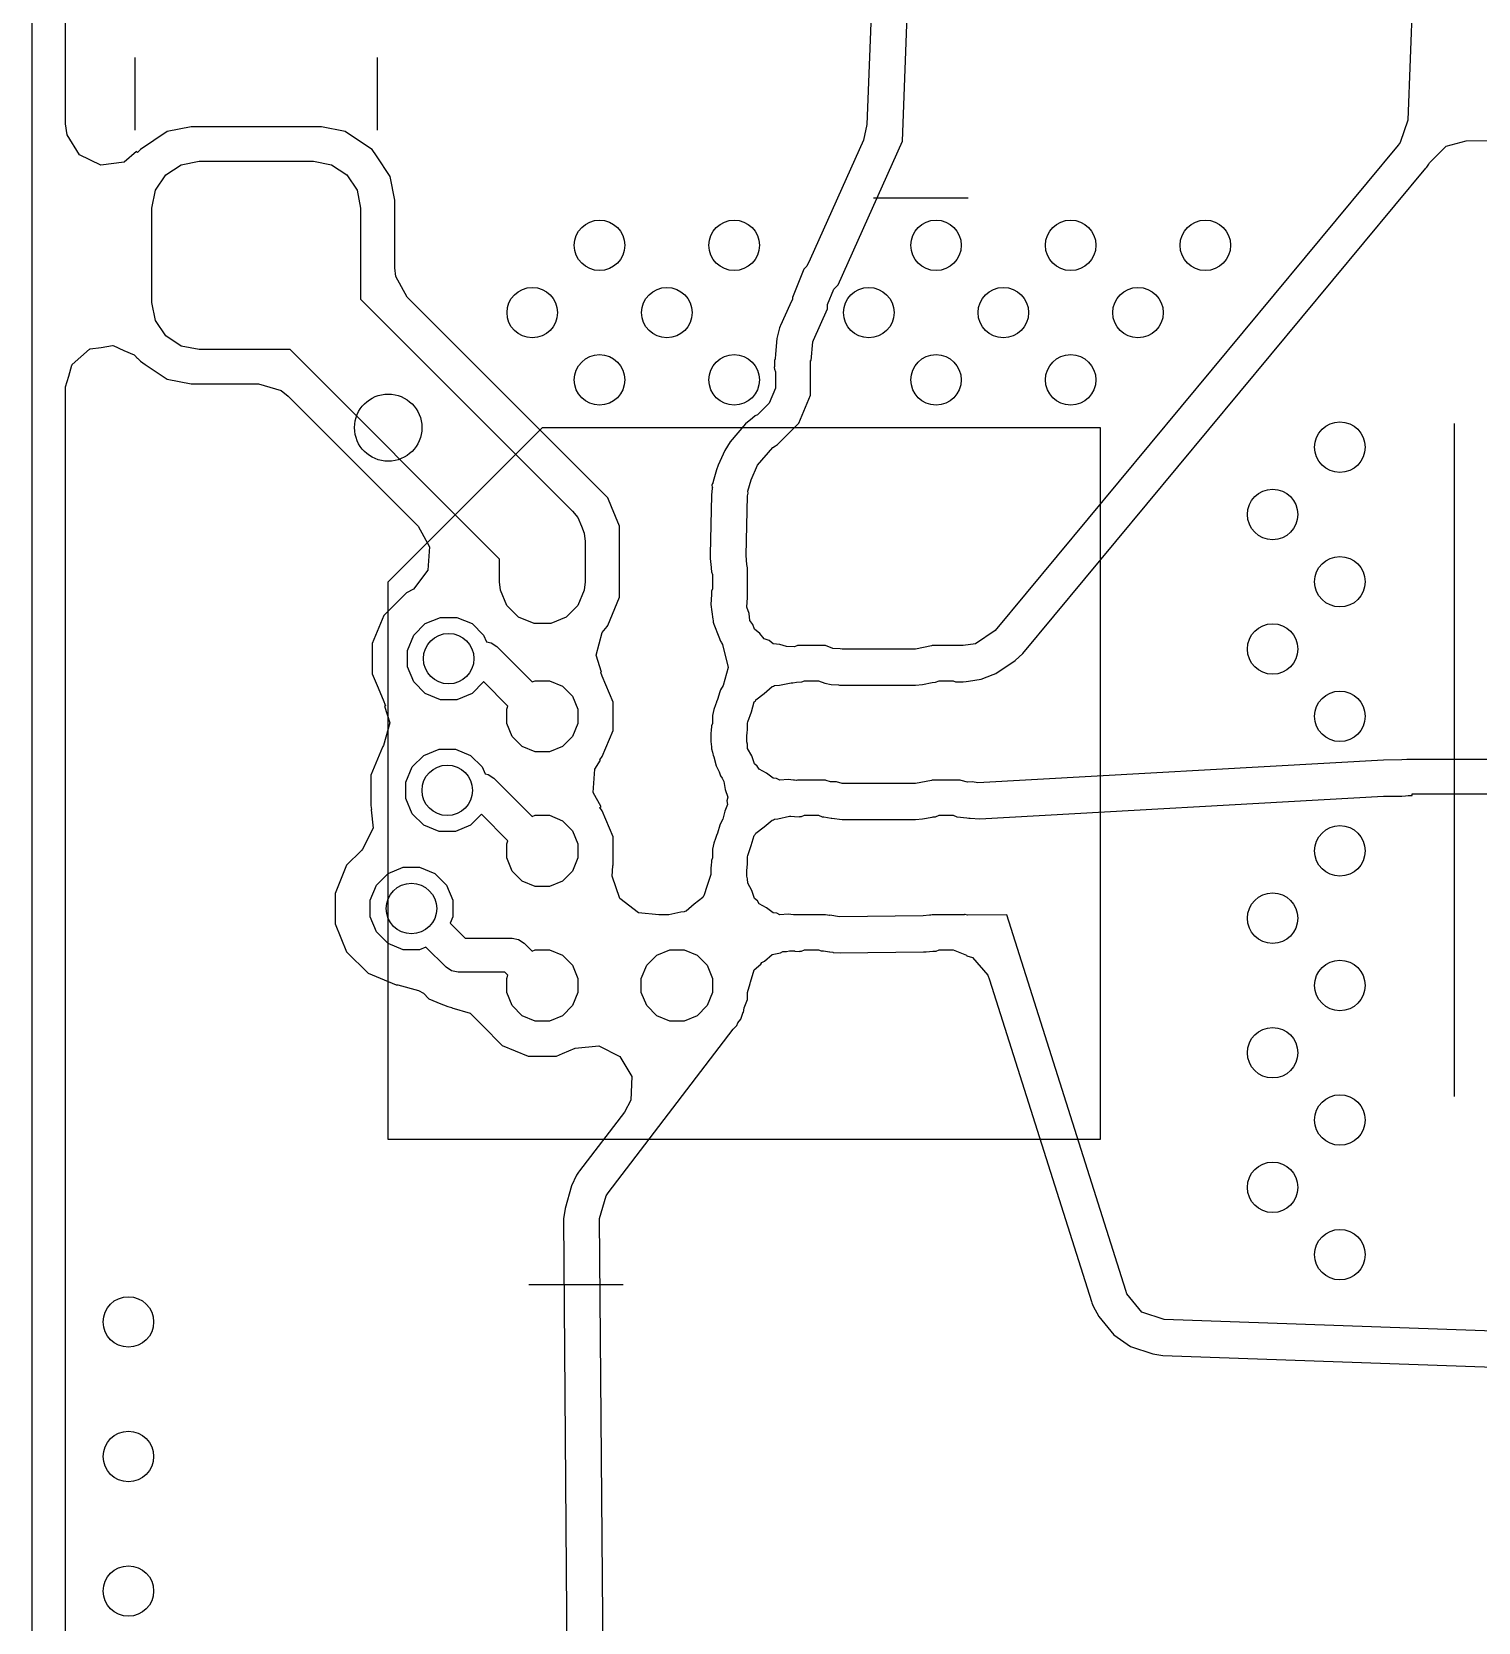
# Model space of a CAD drawing. Extents: x -28 to 25.3, y -6.8 to 48.4.
# Drawn here: x 15.497 to 19.795, y 2.949 to 7.676 of the extents above; entities that cross this region are included whole.
import ezdxf

# ---------------------------------------------------------------- set-up
doc = ezdxf.new("R2010")
doc.units = 0
doc.layers.add('BLACK', color=7, linetype='CONTINUOUS')

msp = doc.modelspace()

# ---------------------------------------------------------------- linework, layer by layer
at = {"layer": 'BLACK', "linetype": 'CONTINUOUS'}
for p, q in [((15.497245, 15.404511), (15.497245, 0)), ((18.012795, 8.287088), (17.97901, 7.400229)), ((18.084332, 7.351502), (18.119818, 8.283017)), ((15.597745, 7.402509), (15.597745, 8.238402)), ((19.616916, 8.218678), (19.585949, 7.413555)), ((15.804332, 7.383666), (15.804332, 7.599338)), ((16.524332, 7.383666), (16.524332, 7.599338)), ((15.602162, 7.369706), (15.597745, 7.402509)), ((15.899869, 7.379555), (15.819786, 7.326046)), ((15.899873, 7.379557), (15.899869, 7.379555)), ((15.970483, 7.393602), (15.899873, 7.379557)), ((15.970488, 7.393602), (15.970483, 7.393602)), ((16.358176, 7.393602), (15.970488, 7.393602)), ((16.35818, 7.393602), (16.358176, 7.393602)), ((16.42879, 7.379557), (16.35818, 7.393602)), ((16.428793, 7.379556), (16.42879, 7.379557)), ((16.428795, 7.379555), (16.428793, 7.379556)), ((16.458938, 7.359414), (16.428795, 7.379555)), ((17.97901, 7.400229), (17.968322, 7.354384)), ((19.585949, 7.413555), (19.563703, 7.347322)), ((15.63888, 7.310262), (15.602162, 7.369706)), ((16.508876, 7.326047), (16.458938, 7.359414)), ((17.968322, 7.354384), (17.810025, 6.999938)), ((17.893374, 6.923925), (18.084332, 7.351502)), ((19.557454, 7.339122), (18.359903, 5.896403)), ((19.563703, 7.347322), (19.557454, 7.339122)), ((19.650972, 7.286339), (19.699767, 7.336345)), ((19.699767, 7.336345), (19.759961, 7.352249)), ((19.759961, 7.352249), (21.678472, 7.360891)), ((15.701907, 7.280106), (15.63888, 7.310262)), ((15.771232, 7.288812), (15.701907, 7.280106)), ((15.808557, 7.320006), (15.771232, 7.288812)), ((15.811152, 7.317411), (15.808557, 7.320006)), ((15.819786, 7.326046), (15.811152, 7.317411)), ((15.895337, 7.250497), (15.940756, 7.280845)), ((15.940756, 7.280845), (15.994332, 7.291502)), ((15.994332, 7.291502), (16.334332, 7.291502)), ((16.334332, 7.291502), (16.387908, 7.280845)), ((16.387908, 7.280845), (16.433327, 7.250497)), ((16.521365, 7.307355), (16.508876, 7.326047)), ((16.562385, 7.245965), (16.521365, 7.307355)), ((19.642638, 7.274206), (19.648887, 7.282406)), ((19.648887, 7.282406), (19.650972, 7.286339)), ((15.864989, 7.205078), (15.895337, 7.250497)), ((16.433327, 7.250497), (16.463675, 7.205078)), ((16.562385, 7.245962), (16.562385, 7.245965)), ((16.562386, 7.245961), (16.562385, 7.245962)), ((16.576431, 7.175351), (16.562386, 7.245961)), ((18.442312, 5.827998), (19.639863, 7.270717)), ((19.639863, 7.270717), (19.642638, 7.274206)), ((15.854332, 7.151502), (15.864989, 7.205078)), ((16.463675, 7.205078), (16.474332, 7.151502)), ((15.854332, 6.871502), (15.854332, 7.151502)), ((16.474332, 7.151502), (16.474332, 6.881108)), ((16.576432, 7.175349), (16.576431, 7.175351)), ((16.576432, 6.974761), (16.576432, 7.175349)), ((18.279912, 7.181502), (17.998752, 7.181502)), ((17.810025, 6.999938), (17.800684, 6.979024)), ((16.579266, 6.948403), (16.576432, 6.974761)), ((17.791806, 6.970144), (17.757232, 6.886675)), ((17.800684, 6.979024), (17.791806, 6.970144)), ((16.612751, 6.88708), (16.579266, 6.948403)), ((17.861734, 6.865888), (17.880398, 6.910948)), ((17.880398, 6.910948), (17.893374, 6.923925)), ((15.864989, 6.817926), (15.854332, 6.871502)), ((16.474332, 6.881108), (17.104135, 6.251304)), ((17.208553, 6.291278), (16.612751, 6.88708)), ((17.749778, 6.865035), (17.722316, 6.803546)), ((17.749779, 6.865039), (17.749778, 6.865035)), ((17.757232, 6.881728), (17.749779, 6.865039)), ((17.757232, 6.886675), (17.757232, 6.881728)), ((17.861734, 6.853078), (17.861734, 6.865888)), ((15.895337, 6.772507), (15.864989, 6.817926)), ((17.820105, 6.759865), (17.861734, 6.853078)), ((15.940756, 6.742159), (15.895337, 6.772507)), ((17.711285, 6.764297), (17.707099, 6.717507)), ((17.719195, 6.796175), (17.711285, 6.764297)), ((17.719198, 6.796186), (17.719195, 6.796175)), ((17.721322, 6.80125), (17.719198, 6.796186)), ((17.722316, 6.803546), (17.721322, 6.80125)), ((17.817959, 6.754749), (17.820105, 6.759865)), ((15.643024, 6.709714), (15.668246, 6.732361)), ((15.668246, 6.732361), (15.669372, 6.732544)), ((15.669372, 6.732544), (15.670234, 6.73329)), ((15.670234, 6.73329), (15.703764, 6.738112)), ((15.703764, 6.738112), (15.737217, 6.743527)), ((15.737217, 6.743527), (15.738262, 6.743072)), ((15.738262, 6.743072), (15.739392, 6.743234)), ((15.739392, 6.743234), (15.770222, 6.729155)), ((15.770222, 6.729155), (15.801277, 6.715631)), ((15.801277, 6.715631), (15.802279, 6.714515)), ((15.802279, 6.714515), (15.802948, 6.714209)), ((15.802948, 6.714209), (15.810831, 6.705273)), ((15.994332, 6.731502), (15.940756, 6.742159)), ((16.264726, 6.731502), (15.994332, 6.731502)), ((16.887332, 6.108897), (16.264726, 6.731502)), ((17.707099, 6.717507), (17.705851, 6.703567)), ((17.812961, 6.698888), (17.817959, 6.754749)), ((15.607286, 6.652991), (15.61626, 6.685679)), ((15.61626, 6.685679), (15.617108, 6.686442)), ((15.617108, 6.686442), (15.61743, 6.687535)), ((15.61743, 6.687535), (15.643024, 6.709714)), ((15.810831, 6.705273), (15.811152, 6.705593)), ((15.811152, 6.705593), (15.819786, 6.696959)), ((15.819786, 6.696959), (15.83389, 6.687535)), ((15.83389, 6.687535), (15.899869, 6.643449)), ((17.703839, 6.681071), (17.703564, 6.678)), ((17.703564, 6.678), (17.703858, 6.673304)), ((17.704332, 6.686583), (17.703839, 6.681073)), ((17.703839, 6.681073), (17.703839, 6.681071)), ((17.703858, 6.673304), (17.70693, 6.665888)), ((17.705851, 6.703567), (17.704332, 6.698888)), ((17.704332, 6.698888), (17.704332, 6.686583)), ((17.70693, 6.665888), (17.70693, 6.617116)), ((17.811432, 6.686675), (17.811432, 6.698888)), ((17.811432, 6.698888), (17.812961, 6.698888)), ((17.811432, 6.596329), (17.811432, 6.686675)), ((15.597745, 6.620496), (15.607286, 6.652991)), ((15.597745, 0.785626), (15.597745, 6.620496)), ((15.899869, 6.643449), (15.899872, 6.643449)), ((15.899872, 6.643449), (15.899873, 6.643448)), ((15.899873, 6.643448), (15.970483, 6.629403)), ((15.970483, 6.629403), (15.970486, 6.629402)), ((15.970486, 6.629402), (15.970488, 6.629402)), ((15.970488, 6.629402), (16.171073, 6.629402)), ((16.171073, 6.629402), (16.238112, 6.609717)), ((16.238112, 6.609717), (16.258754, 6.593083)), ((16.258754, 6.593083), (16.645067, 6.20677)), ((17.688266, 6.572056), (17.653778, 6.537568)), ((17.70693, 6.617116), (17.688266, 6.572056)), ((17.776858, 6.51286), (17.811432, 6.596329)), ((17.638749, 6.527269), (17.617711, 6.510408)), ((17.647207, 6.534847), (17.638749, 6.527269)), ((17.653778, 6.537568), (17.647207, 6.534847)), ((16.556332, 6.041502), (17.014332, 6.499502)), ((17.014332, 6.499502), (18.672332, 6.499502)), ((17.617711, 6.510408), (17.5724, 6.457224)), ((17.712974, 6.448976), (17.776858, 6.51286)), ((18.672332, 6.499502), (18.672332, 4.383502)), ((19.724332, 6.511502), (19.724332, 4.511502)), ((17.556135, 6.431443), (17.536768, 6.388078)), ((17.572397, 6.457219), (17.556135, 6.431443)), ((17.5724, 6.457224), (17.572397, 6.457219)), ((17.653925, 6.387767), (17.699234, 6.440949)), ((17.699234, 6.440949), (17.707481, 6.445307)), ((17.707481, 6.445307), (17.712972, 6.448975)), ((17.712972, 6.448975), (17.712972, 6.448976)), ((17.712972, 6.448976), (17.712974, 6.448976)), ((17.536768, 6.388078), (17.531547, 6.373713)), ((17.634558, 6.344401), (17.653925, 6.387767)), ((17.52137, 6.336756), (17.520763, 6.333219)), ((17.521766, 6.337842), (17.52137, 6.336756)), ((17.521887, 6.339763), (17.521766, 6.337842)), ((17.521888, 6.339768), (17.521887, 6.339763)), ((17.531543, 6.373703), (17.521888, 6.339768)), ((17.531547, 6.373713), (17.531543, 6.373703)), ((17.624901, 6.31046), (17.634558, 6.344401)), ((17.208554, 6.291276), (17.208553, 6.291278)), ((17.219685, 6.264404), (17.208554, 6.291276)), ((17.516731, 6.298652), (17.513053, 6.122089)), ((17.519299, 6.31984), (17.516731, 6.298652)), ((17.520124, 6.333329), (17.518408, 6.32861)), ((17.518408, 6.32861), (17.518755, 6.323062)), ((17.518755, 6.323062), (17.519534, 6.322928)), ((17.519823, 6.322878), (17.519299, 6.31984)), ((17.519534, 6.322928), (17.519672, 6.322911)), ((17.519672, 6.322911), (17.519671, 6.322905)), ((17.519671, 6.322905), (17.519823, 6.322878)), ((17.520763, 6.333219), (17.520124, 6.333329)), ((17.62013, 6.119843), (17.623809, 6.296428)), ((17.623809, 6.296428), (17.625731, 6.305007)), ((17.625731, 6.305007), (17.624901, 6.31046)), ((17.104135, 6.251304), (17.119929, 6.23206)), ((17.219685, 6.264402), (17.219685, 6.264404)), ((17.243432, 6.207073), (17.219685, 6.264402)), ((16.645067, 6.20677), (16.678552, 6.145447)), ((17.119929, 6.23206), (17.130279, 6.207073)), ((17.130279, 6.207073), (17.138892, 6.186278)), ((17.243432, 5.995931), (17.243432, 6.207073)), ((16.678552, 6.145447), (16.673568, 6.075755)), ((17.138892, 6.186278), (17.141332, 6.161502)), ((17.141332, 6.161502), (17.141332, 6.041502)), ((16.887332, 6.041502), (16.887332, 6.108897)), ((17.513053, 6.122089), (17.513053, 6.122038)), ((17.513053, 6.122038), (17.513441, 6.11047)), ((17.513441, 6.11047), (17.513442, 6.110453)), ((17.513442, 6.110453), (17.515798, 6.083684)), ((17.622486, 6.093074), (17.62013, 6.119843)), ((16.673568, 6.075755), (16.631696, 6.019822)), ((17.515798, 6.083684), (17.515799, 6.083674)), ((17.515799, 6.083674), (17.516083, 6.08169)), ((17.516083, 6.08169), (17.516859, 6.070775)), ((17.516859, 6.070775), (17.520257, 6.062572)), ((17.520257, 6.062572), (17.520257, 6.020432)), ((17.624431, 6.083294), (17.622486, 6.093074)), ((17.624432, 6.083293), (17.624431, 6.083294)), ((17.624432, 5.999711), (17.624432, 6.083293)), ((16.607288, 6.005542), (16.543406, 5.94166)), ((16.556332, 4.383502), (16.556332, 6.041502)), ((16.611142, 6.008117), (16.607288, 6.005542)), ((16.631696, 6.019822), (16.611142, 6.008117)), ((16.889772, 6.016726), (16.887332, 6.041502)), ((16.908735, 5.970945), (16.889772, 6.016726)), ((17.138892, 6.016726), (17.119929, 5.970945)), ((17.141332, 6.041502), (17.138892, 6.016726)), ((17.516986, 6.003817), (17.514821, 5.973706)), ((17.517012, 6.004178), (17.516986, 6.003817)), ((17.517332, 6.013086), (17.517012, 6.004178)), ((17.520257, 6.020432), (17.517332, 6.013371)), ((17.517332, 6.013371), (17.517332, 6.013086)), ((16.943775, 5.935905), (16.908735, 5.970945)), ((17.119929, 5.970945), (17.084889, 5.935905)), ((17.208553, 5.911727), (17.243432, 5.995931)), ((17.514821, 5.973706), (17.520653, 5.930394)), ((17.621655, 5.966019), (17.623728, 5.994991)), ((17.628483, 5.946661), (17.621655, 5.966019)), ((17.623652, 5.995766), (17.623805, 5.996066)), ((17.623728, 5.994991), (17.623652, 5.995766)), ((17.623805, 5.996066), (17.623861, 5.996845)), ((17.623861, 5.996845), (17.62443, 5.999707)), ((17.62443, 5.999707), (17.624432, 5.999711)), ((16.543406, 5.94166), (16.508832, 5.858192)), ((16.631998, 5.882463), (16.666486, 5.916951)), ((16.666486, 5.916951), (16.711546, 5.935615)), ((16.711546, 5.935615), (16.760318, 5.935615)), ((16.760318, 5.935615), (16.805378, 5.916951)), ((16.805378, 5.916951), (16.839866, 5.882463)), ((16.989556, 5.916942), (16.943775, 5.935905)), ((17.039108, 5.916942), (16.989556, 5.916942)), ((17.084889, 5.935905), (17.039108, 5.916942)), ((17.206584, 5.908781), (17.208551, 5.911725)), ((17.208551, 5.911725), (17.208553, 5.911727)), ((17.520653, 5.930394), (17.521707, 5.926021)), ((17.521707, 5.926021), (17.522421, 5.921793)), ((17.522421, 5.921793), (17.523906, 5.91575)), ((17.523906, 5.91575), (17.523907, 5.915746)), ((17.523907, 5.915746), (17.523908, 5.915745)), ((17.523908, 5.915745), (17.539062, 5.878204)), ((17.630493, 5.926232), (17.628483, 5.946661)), ((17.639869, 5.91438), (17.630493, 5.926232)), ((17.644896, 5.900128), (17.639869, 5.91438)), ((16.613334, 5.837403), (16.631998, 5.882463)), ((16.839866, 5.882463), (16.848017, 5.862783)), ((16.848017, 5.862783), (16.862257, 5.85995)), ((17.173989, 5.823566), (17.192473, 5.890946)), ((17.192473, 5.890946), (17.206584, 5.908781)), ((17.539062, 5.878204), (17.543895, 5.864503)), ((17.543895, 5.864503), (17.54548, 5.862304)), ((17.54548, 5.862304), (17.546498, 5.859784)), ((17.661106, 5.887535), (17.644896, 5.900128)), ((17.673842, 5.871435), (17.661106, 5.887535)), ((17.688137, 5.866534), (17.673842, 5.871435)), ((17.700071, 5.857262), (17.688137, 5.866534)), ((18.359903, 5.896403), (18.301938, 5.857392)), ((16.508832, 5.858192), (16.508832, 5.767843)), ((16.613334, 5.788631), (16.613334, 5.837403)), ((16.862257, 5.85995), (16.878738, 5.848938)), ((16.878738, 5.848938), (16.98406, 5.743616)), ((17.189921, 5.772688), (17.173989, 5.823566)), ((17.546498, 5.859784), (17.546501, 5.85978)), ((17.546501, 5.85978), (17.546504, 5.859773)), ((17.546504, 5.859773), (17.549427, 5.854746)), ((17.549427, 5.854746), (17.566105, 5.786896)), ((17.720516, 5.855432), (17.700071, 5.857262)), ((17.739934, 5.848773), (17.720516, 5.855432)), ((17.763197, 5.847732), (17.739934, 5.848773)), ((17.772541, 5.851602), (17.763197, 5.847732)), ((17.856123, 5.851602), (17.772541, 5.851602)), ((17.877854, 5.842601), (17.856123, 5.851602)), ((17.899628, 5.841626), (17.877854, 5.842601)), ((17.905172, 5.841502), (17.899628, 5.841626)), ((18.123492, 5.841502), (17.905172, 5.841502)), ((18.170944, 5.850941), (18.123492, 5.841502)), ((18.172537, 5.851601), (18.170944, 5.850941)), ((18.172539, 5.851602), (18.172537, 5.851601)), ((18.172541, 5.851602), (18.172539, 5.851602)), ((18.256123, 5.851602), (18.172541, 5.851602)), ((18.26449, 5.851602), (18.256123, 5.851602)), ((18.301938, 5.857392), (18.26449, 5.851602)), ((18.419701, 5.807551), (18.442312, 5.827998)), ((16.508832, 5.767843), (16.523045, 5.733531)), ((16.631998, 5.743571), (16.613334, 5.788631)), ((17.187772, 5.771797), (17.189921, 5.772688)), ((17.192445, 5.760515), (17.187772, 5.771797)), ((17.566105, 5.786896), (17.551351, 5.733531)), ((18.35374, 5.765412), (18.361729, 5.768537)), ((18.361729, 5.768537), (18.36173, 5.768538)), ((18.36173, 5.768538), (18.361736, 5.76854)), ((18.361736, 5.76854), (18.419701, 5.807551)), ((16.523045, 5.733531), (16.541042, 5.690081)), ((16.666486, 5.709083), (16.631998, 5.743571)), ((16.839866, 5.743571), (16.805378, 5.709083)), ((16.840028, 5.743964), (16.839866, 5.743571)), ((16.912218, 5.671774), (16.840028, 5.743964)), ((16.98406, 5.743616), (16.993262, 5.747427)), ((16.993262, 5.747427), (17.035402, 5.747427)), ((17.035402, 5.747427), (17.074334, 5.731301)), ((17.074334, 5.731301), (17.104131, 5.701504)), ((17.192446, 5.760514), (17.192445, 5.760515)), ((17.224432, 5.683293), (17.192446, 5.760514)), ((17.543994, 5.720057), (17.541355, 5.714278)), ((17.54406, 5.720021), (17.543994, 5.720057)), ((17.551351, 5.733531), (17.54406, 5.720021)), ((17.673511, 5.709572), (17.696921, 5.729856)), ((17.696921, 5.729856), (17.701506, 5.730747)), ((17.701506, 5.730747), (17.70452, 5.733026)), ((17.70452, 5.733026), (17.718914, 5.734128)), ((17.718914, 5.734128), (17.753975, 5.740938)), ((17.753975, 5.740938), (17.758409, 5.740739)), ((17.758409, 5.740739), (17.76917, 5.742631)), ((17.76917, 5.742631), (17.785018, 5.744013)), ((17.785018, 5.744013), (17.793262, 5.747427)), ((17.793262, 5.747427), (17.835402, 5.747427)), ((17.835402, 5.747427), (17.853363, 5.739988)), ((17.853363, 5.739988), (17.873063, 5.735608)), ((17.873063, 5.735608), (17.894837, 5.734633)), ((17.894837, 5.734633), (17.897233, 5.734553)), ((17.897233, 5.734553), (17.902777, 5.734429)), ((17.902777, 5.734429), (17.905172, 5.734402)), ((17.905172, 5.734402), (17.90518, 5.734402)), ((17.90518, 5.734402), (18.123492, 5.734402)), ((18.123492, 5.734402), (18.144372, 5.736458)), ((18.144372, 5.736458), (18.144378, 5.73646)), ((18.144378, 5.73646), (18.144387, 5.73646)), ((18.144387, 5.73646), (18.172836, 5.74212)), ((18.172836, 5.74212), (18.182823, 5.743104)), ((18.182823, 5.743104), (18.193262, 5.747427)), ((18.193262, 5.747427), (18.235402, 5.747427)), ((18.235402, 5.747427), (18.242464, 5.744502)), ((18.242464, 5.744502), (18.264495, 5.744502)), ((18.264495, 5.744502), (18.273581, 5.745201)), ((18.273581, 5.745201), (18.280855, 5.74576)), ((18.280855, 5.74576), (18.318303, 5.75155)), ((18.318303, 5.75155), (18.35374, 5.765412)), ((16.541042, 5.690081), (16.54808, 5.673092)), ((16.54808, 5.673092), (16.545525, 5.672034)), ((16.711546, 5.690419), (16.666486, 5.709083)), ((16.760318, 5.690419), (16.711546, 5.690419)), ((16.805378, 5.709083), (16.760318, 5.690419)), ((17.104131, 5.701504), (17.120257, 5.662572)), ((17.224432, 5.599711), (17.224432, 5.683293)), ((17.529098, 5.675632), (17.524172, 5.662219)), ((17.529114, 5.675691), (17.529098, 5.675632)), ((17.529125, 5.675705), (17.529114, 5.675691)), ((17.531936, 5.683378), (17.529125, 5.675705)), ((17.532231, 5.684178), (17.531936, 5.683378)), ((17.532264, 5.68427), (17.532231, 5.684183)), ((17.532231, 5.684183), (17.532231, 5.684178)), ((17.534812, 5.691997), (17.532264, 5.68427)), ((17.541355, 5.714278), (17.534812, 5.691997)), ((17.635389, 5.654379), (17.644117, 5.684101)), ((17.644117, 5.684101), (17.647329, 5.686885)), ((17.647329, 5.686885), (17.648796, 5.690877)), ((17.648796, 5.690877), (17.673511, 5.709572)), ((16.545525, 5.672034), (16.560997, 5.622607)), ((16.908407, 5.662572), (16.912218, 5.671774)), ((16.908407, 5.620432), (16.908407, 5.662572)), ((17.120257, 5.662572), (17.120257, 5.620432)), ((17.524171, 5.662217), (17.520257, 5.643783)), ((17.520257, 5.643783), (17.520257, 5.620432)), ((17.524172, 5.662219), (17.524171, 5.662217)), ((17.624432, 5.621187), (17.624705, 5.625291)), ((17.624705, 5.625291), (17.635389, 5.654379)), ((16.560997, 5.622607), (16.542507, 5.555228)), ((16.924533, 5.5815), (16.908407, 5.620432)), ((16.95433, 5.551703), (16.924533, 5.5815)), ((17.104131, 5.5815), (17.074334, 5.551703)), ((17.120257, 5.620432), (17.104131, 5.5815)), ((17.192446, 5.52249), (17.224432, 5.599711)), ((17.514653, 5.58157), (17.514557, 5.566711)), ((17.514887, 5.587983), (17.514653, 5.58157)), ((17.515866, 5.602708), (17.514887, 5.587983)), ((17.517332, 5.608981), (17.515866, 5.602708)), ((17.520257, 5.620432), (17.517332, 5.613371)), ((17.517332, 5.613371), (17.517332, 5.608981)), ((17.621655, 5.566019), (17.621751, 5.580878)), ((17.621751, 5.580878), (17.62273, 5.595603)), ((17.62273, 5.595603), (17.624432, 5.599711)), ((17.624432, 5.599711), (17.624432, 5.621187)), ((16.539208, 5.55015), (16.504632, 5.466677)), ((16.540125, 5.551521), (16.539208, 5.55015)), ((16.542507, 5.555228), (16.540125, 5.551521)), ((16.662286, 5.525436), (16.707346, 5.5441)), ((16.707346, 5.5441), (16.756118, 5.5441)), ((16.756118, 5.5441), (16.801178, 5.525436)), ((16.993262, 5.535577), (16.95433, 5.551703)), ((17.035402, 5.535577), (16.993262, 5.535577)), ((17.074334, 5.551703), (17.035402, 5.535577)), ((17.514557, 5.566711), (17.517283, 5.550472)), ((17.517283, 5.550472), (17.517352, 5.544461)), ((17.517352, 5.544461), (17.519933, 5.534681)), ((17.519933, 5.534681), (17.520653, 5.530397)), ((17.624298, 5.558525), (17.621655, 5.566019)), ((17.624445, 5.545687), (17.624298, 5.558525)), ((17.63656, 5.523759), (17.624445, 5.545687)), ((16.609134, 5.445888), (16.627798, 5.490948)), ((16.627798, 5.490948), (16.662286, 5.525436)), ((16.801178, 5.525436), (16.835666, 5.490948)), ((16.835666, 5.490948), (16.844202, 5.470339)), ((17.165654, 5.415144), (17.170638, 5.484836)), ((17.170638, 5.484836), (17.187515, 5.511097)), ((17.185661, 5.512336), (17.192442, 5.522487)), ((17.187515, 5.511097), (17.185661, 5.512336)), ((17.192442, 5.522487), (17.192446, 5.52249)), ((17.520653, 5.530397), (17.522288, 5.52576)), ((17.522288, 5.52576), (17.523572, 5.520899)), ((17.523572, 5.520899), (17.523573, 5.520895)), ((17.523573, 5.520895), (17.530701, 5.493893)), ((17.530701, 5.493893), (17.533543, 5.488748)), ((17.533543, 5.488748), (17.53676, 5.482515)), ((17.644896, 5.500128), (17.63656, 5.523759)), ((17.653169, 5.493701), (17.644896, 5.500128)), ((17.658235, 5.484532), (17.653169, 5.493701)), ((17.680284, 5.472635), (17.658235, 5.484532)), ((19.51433, 5.511502), (18.308042, 5.443406)), ((19.568364, 5.511756), (19.51433, 5.511502)), ((19.583191, 5.51325), (19.568364, 5.511756)), ((19.583216, 5.513005), (19.583191, 5.51325)), ((19.589274, 5.513602), (19.583216, 5.513005)), ((19.963194, 5.513602), (19.589274, 5.513602)), ((16.504632, 5.466677), (16.504632, 5.376331)), ((16.609134, 5.397116), (16.609134, 5.445888)), ((16.844202, 5.470339), (16.853772, 5.468435)), ((16.853772, 5.468435), (16.870253, 5.457423)), ((16.870253, 5.457423), (16.98406, 5.343616)), ((17.53676, 5.482515), (17.539693, 5.476413)), ((17.539693, 5.476413), (17.543896, 5.4645)), ((17.543896, 5.4645), (17.548469, 5.458158)), ((17.548469, 5.458158), (17.553226, 5.448263)), ((17.553226, 5.448263), (17.557174, 5.424183)), ((17.700071, 5.457262), (17.680284, 5.472635)), ((17.710504, 5.456328), (17.700071, 5.457262)), ((17.719724, 5.451353), (17.710504, 5.456328)), ((17.744705, 5.453265), (17.719724, 5.451353)), ((17.760328, 5.451866), (17.744705, 5.453265)), ((17.760328, 5.451602), (17.760328, 5.451866)), ((17.763276, 5.451602), (17.760328, 5.451602)), ((17.769663, 5.45103), (17.763276, 5.451602)), ((17.772539, 5.451602), (17.769663, 5.45103)), ((17.772541, 5.451602), (17.772539, 5.451602)), ((17.856123, 5.451602), (17.772541, 5.451602)), ((17.856124, 5.451602), (17.856123, 5.451602)), ((17.856126, 5.451601), (17.856124, 5.451602)), ((17.85772, 5.450941), (17.856126, 5.451601)), ((17.870335, 5.446496), (17.85772, 5.450941)), ((17.888087, 5.446511), (17.870335, 5.446496)), ((17.905172, 5.441502), (17.888087, 5.446511)), ((18.123492, 5.441502), (17.905172, 5.441502)), ((18.170944, 5.450941), (18.123492, 5.441502)), ((18.172537, 5.451601), (18.170944, 5.450941)), ((18.172539, 5.451602), (18.172537, 5.451601)), ((18.172541, 5.451602), (18.172539, 5.451602)), ((18.256123, 5.451602), (18.172541, 5.451602)), ((18.259051, 5.45102), (18.256123, 5.451602)), ((18.277897, 5.44539), (18.259051, 5.45102)), ((18.292089, 5.446782), (18.277897, 5.44539)), ((18.308042, 5.443406), (18.292089, 5.446782)), ((16.627798, 5.352056), (16.609134, 5.397116)), ((17.188795, 5.372763), (17.165654, 5.415144)), ((17.557174, 5.424183), (17.565292, 5.401168)), ((17.565292, 5.401168), (17.562793, 5.38991)), ((17.562793, 5.38991), (17.564531, 5.379314)), ((18.314078, 5.336476), (19.514397, 5.404237)), ((19.514397, 5.404237), (19.518491, 5.404399)), ((19.518491, 5.404399), (19.519679, 5.404427)), ((19.519679, 5.404427), (19.568867, 5.404657)), ((19.568867, 5.404657), (19.579101, 5.405196)), ((19.579101, 5.405196), (19.587075, 5.406)), ((19.587075, 5.406), (19.591853, 5.406111)), ((19.591853, 5.406111), (19.591981, 5.406077)), ((19.591981, 5.406077), (19.599332, 5.406438)), ((19.599332, 5.406438), (19.599332, 5.411502)), ((19.599332, 5.411502), (21.03364, 5.411502)), ((16.504632, 5.376331), (16.507015, 5.36435)), ((16.507015, 5.36435), (16.505393, 5.364028)), ((16.505393, 5.364028), (16.511341, 5.308684)), ((16.662286, 5.317568), (16.627798, 5.352056)), ((16.833801, 5.350191), (16.801178, 5.317568)), ((16.912218, 5.271774), (16.833801, 5.350191)), ((16.98406, 5.343616), (16.993262, 5.347427)), ((16.993262, 5.347427), (17.035402, 5.347427)), ((17.035402, 5.347427), (17.074334, 5.331301)), ((17.185661, 5.370668), (17.188795, 5.372763)), ((17.192445, 5.360515), (17.185661, 5.370668)), ((17.192446, 5.360514), (17.192445, 5.360515)), ((17.224432, 5.283293), (17.192446, 5.360514)), ((17.556147, 5.359955), (17.550868, 5.336162)), ((17.564531, 5.379314), (17.556147, 5.359955)), ((17.714442, 5.337108), (17.748432, 5.344502)), ((17.748432, 5.344502), (17.752945, 5.344502)), ((17.752945, 5.344502), (17.764012, 5.344007)), ((17.764012, 5.344007), (17.777746, 5.342777)), ((17.777746, 5.342777), (17.77949, 5.343535)), ((17.77949, 5.343535), (17.784644, 5.343858)), ((17.784644, 5.343858), (17.793262, 5.347427)), ((17.793262, 5.347427), (17.835402, 5.347427)), ((17.835402, 5.347427), (17.845668, 5.343175)), ((17.845668, 5.343175), (17.850845, 5.342736)), ((17.850845, 5.342736), (17.872353, 5.339067)), ((18.144387, 5.33646), (18.172836, 5.34212)), ((18.172836, 5.34212), (18.175616, 5.342393)), ((18.175616, 5.342393), (18.176402, 5.342775)), ((18.176402, 5.342775), (18.177802, 5.342609)), ((18.177802, 5.342609), (18.182823, 5.343104)), ((18.182823, 5.343104), (18.193262, 5.347427)), ((18.193262, 5.347427), (18.235402, 5.347427)), ((18.235402, 5.347427), (18.246458, 5.342848)), ((18.246458, 5.342848), (18.247239, 5.342772)), ((18.247239, 5.342772), (18.247241, 5.342771)), ((18.247241, 5.342771), (18.27533, 5.340059)), ((16.511341, 5.308684), (16.480063, 5.246207)), ((16.707346, 5.298904), (16.662286, 5.317568)), ((16.756118, 5.298904), (16.707346, 5.298904)), ((16.801178, 5.317568), (16.756118, 5.298904)), ((17.074334, 5.331301), (17.104131, 5.301504)), ((17.104131, 5.301504), (17.120257, 5.262572)), ((17.534588, 5.294678), (17.532255, 5.287539)), ((17.541353, 5.317712), (17.534588, 5.294678)), ((17.543542, 5.322505), (17.541353, 5.317712)), ((17.543572, 5.322489), (17.543542, 5.322505)), ((17.550868, 5.336162), (17.543572, 5.322489)), ((17.648445, 5.293841), (17.673299, 5.312828)), ((17.673299, 5.312828), (17.696921, 5.333296)), ((17.696921, 5.333296), (17.701356, 5.334261)), ((17.701356, 5.334261), (17.703968, 5.336256)), ((17.703968, 5.336256), (17.714442, 5.337108)), ((17.872353, 5.339067), (17.873935, 5.338887)), ((17.873935, 5.338887), (17.875039, 5.338729)), ((17.875039, 5.338729), (17.875041, 5.338728)), ((17.875041, 5.338728), (17.90517, 5.334403)), ((17.90517, 5.334403), (17.90517, 5.334402)), ((17.90517, 5.334402), (17.905172, 5.334402)), ((17.905172, 5.334402), (18.123492, 5.334402)), ((18.123492, 5.334402), (18.144372, 5.336458)), ((18.144372, 5.336458), (18.144378, 5.33646)), ((18.144378, 5.33646), (18.144387, 5.33646)), ((18.27533, 5.340059), (18.281773, 5.339068)), ((18.281773, 5.339068), (18.281794, 5.339211)), ((18.281794, 5.339211), (18.285862, 5.338628)), ((18.285862, 5.338628), (18.285863, 5.338628)), ((18.285863, 5.338628), (18.285868, 5.338627)), ((18.285868, 5.338627), (18.314078, 5.336476)), ((16.908407, 5.262572), (16.912218, 5.271774)), ((16.908407, 5.220432), (16.908407, 5.262572)), ((17.120257, 5.262572), (17.120257, 5.220432)), ((17.224432, 5.199711), (17.224432, 5.283293)), ((17.523957, 5.26458), (17.520257, 5.246736)), ((17.52396, 5.264593), (17.523957, 5.26458)), ((17.528913, 5.278279), (17.52396, 5.264593)), ((17.528933, 5.278359), (17.528913, 5.278279)), ((17.528951, 5.278382), (17.528933, 5.278359)), ((17.532255, 5.287539), (17.528951, 5.278382)), ((17.624668, 5.228142), (17.635308, 5.257545)), ((17.635308, 5.257545), (17.644117, 5.287541)), ((17.644117, 5.287541), (17.6471, 5.290127)), ((17.6471, 5.290127), (17.648445, 5.293841)), ((16.476994, 5.243027), (16.432806, 5.198839)), ((16.480063, 5.246207), (16.476994, 5.243027)), ((16.924533, 5.1815), (16.908407, 5.220432)), ((17.120257, 5.220432), (17.104131, 5.1815)), ((17.515749, 5.201994), (17.514817, 5.186881)), ((17.516587, 5.205623), (17.515749, 5.201994)), ((17.516999, 5.212567), (17.516587, 5.205623)), ((17.520257, 5.220432), (17.516999, 5.212567)), ((17.520257, 5.246736), (17.520257, 5.220432)), ((17.624432, 5.224319), (17.624668, 5.228142)), ((17.624432, 5.199711), (17.624432, 5.224319)), ((16.432806, 5.198839), (16.398232, 5.115371)), ((16.521398, 5.139642), (16.555886, 5.17413)), ((16.555886, 5.17413), (16.600946, 5.192794)), ((16.600946, 5.192794), (16.649718, 5.192794)), ((16.649718, 5.192794), (16.694778, 5.17413)), ((16.694778, 5.17413), (16.729266, 5.139642)), ((16.95433, 5.151703), (16.924533, 5.1815)), ((17.104131, 5.1815), (17.074334, 5.151703)), ((17.221655, 5.166019), (17.223861, 5.196843)), ((17.244896, 5.100128), (17.221655, 5.166019)), ((17.223861, 5.196843), (17.22443, 5.199709)), ((17.22443, 5.199709), (17.224432, 5.199711)), ((17.514375, 5.168269), (17.503676, 5.138479)), ((17.514577, 5.171689), (17.514375, 5.168269)), ((17.514615, 5.180732), (17.514577, 5.171689)), ((17.514817, 5.186881), (17.514615, 5.180732)), ((17.621655, 5.16602), (17.621714, 5.180289)), ((17.624392, 5.158258), (17.621655, 5.16602)), ((17.621714, 5.180289), (17.622646, 5.195402)), ((17.622646, 5.195402), (17.624432, 5.199711)), ((17.624574, 5.145111), (17.624392, 5.158258)), ((16.398232, 5.115371), (16.398232, 5.025022)), ((16.502734, 5.094582), (16.521398, 5.139642)), ((16.729266, 5.139642), (16.74793, 5.094582)), ((16.993262, 5.135577), (16.95433, 5.151703)), ((17.035402, 5.135577), (16.993262, 5.135577)), ((17.074334, 5.151703), (17.035402, 5.135577)), ((17.491951, 5.105828), (17.49076, 5.102511)), ((17.494627, 5.108127), (17.491951, 5.105828)), ((17.503676, 5.138479), (17.494627, 5.108127)), ((17.636655, 5.12349), (17.624574, 5.145111)), ((17.644895, 5.100129), (17.636655, 5.12349)), ((16.502734, 5.04581), (16.502734, 5.094582)), ((16.74793, 5.094582), (16.74793, 5.04581)), ((17.300071, 5.057262), (17.244896, 5.100128)), ((17.425612, 5.059144), (17.390592, 5.051602)), ((17.435343, 5.059959), (17.425612, 5.059144)), ((17.437659, 5.061738), (17.435343, 5.059959)), ((17.441632, 5.062593), (17.437659, 5.061738)), ((17.465657, 5.083236), (17.441632, 5.062593)), ((17.49076, 5.102511), (17.465657, 5.083236)), ((17.653402, 5.09352), (17.644895, 5.100129)), ((17.658656, 5.084117), (17.653402, 5.09352)), ((17.680508, 5.07246), (17.658656, 5.084117)), ((17.70007, 5.057262), (17.680508, 5.07246)), ((16.398232, 5.025022), (16.432806, 4.941554)), ((16.521398, 5.00075), (16.502734, 5.04581)), ((16.74793, 5.04581), (16.740206, 5.027164)), ((16.740206, 5.027164), (16.785068, 4.982302)), ((17.360328, 5.051866), (17.300071, 5.057262)), ((17.360328, 5.051602), (17.360328, 5.051866)), ((17.363276, 5.051602), (17.360328, 5.051602)), ((17.369663, 5.05103), (17.363276, 5.051602)), ((17.372539, 5.051602), (17.369663, 5.05103)), ((17.390592, 5.051602), (17.372539, 5.051602)), ((17.710799, 5.056302), (17.70007, 5.057262)), ((17.720302, 5.051232), (17.710799, 5.056302)), ((17.744988, 5.05324), (17.720302, 5.051232)), ((17.760329, 5.051866), (17.744988, 5.05324)), ((17.760329, 5.051602), (17.760329, 5.051866)), ((17.763274, 5.051602), (17.760329, 5.051602)), ((17.769661, 5.05103), (17.763274, 5.051602)), ((17.772538, 5.051602), (17.769661, 5.05103)), ((17.772541, 5.051602), (17.772538, 5.051602)), ((17.856123, 5.051602), (17.772541, 5.051602)), ((17.856124, 5.051602), (17.856123, 5.051602)), ((17.868099, 5.04922), (17.856124, 5.051602)), ((17.868433, 5.050902), (17.868099, 5.04922)), ((17.897591, 5.045294), (17.868433, 5.050902)), ((18.145702, 5.048395), (17.897591, 5.045294)), ((18.164778, 5.050112), (18.145702, 5.048395)), ((18.166466, 5.050934), (18.164778, 5.050112)), ((18.168333, 5.050766), (18.166466, 5.050934)), ((18.172538, 5.051602), (18.168333, 5.050766)), ((18.268338, 5.051602), (18.172538, 5.051602)), ((18.270877, 5.051974), (18.268338, 5.052034)), ((18.268338, 5.052034), (18.268338, 5.051602)), ((18.277764, 5.050045), (18.270877, 5.051974)), ((18.394331, 5.051502), (18.277764, 5.050045)), ((18.394332, 5.051502), (18.394331, 5.051502)), ((18.394417, 5.051232), (18.394332, 5.051502)), ((18.747915, 3.934923), (18.394417, 5.051232)), ((16.555886, 4.966262), (16.521398, 5.00075)), ((16.600946, 4.947598), (16.555886, 4.966262)), ((16.785068, 4.982302), (16.924332, 4.982302)), ((16.924332, 4.982302), (16.943772, 4.978435)), ((16.943772, 4.978435), (16.960253, 4.967423)), ((16.960253, 4.967423), (16.98406, 4.943616)), ((16.432806, 4.941554), (16.49669, 4.87767)), ((16.649718, 4.947598), (16.600946, 4.947598)), ((16.668364, 4.955322), (16.649718, 4.947598)), ((16.728105, 4.895581), (16.668364, 4.955322)), ((16.98406, 4.943616), (16.993262, 4.947427)), ((16.993262, 4.947427), (17.035402, 4.947427)), ((17.035402, 4.947427), (17.074334, 4.931301)), ((17.074334, 4.931301), (17.104131, 4.901504)), ((17.324533, 4.901504), (17.35433, 4.931301)), ((17.35433, 4.931301), (17.393262, 4.947427)), ((17.393262, 4.947427), (17.435402, 4.947427)), ((17.435402, 4.947427), (17.474334, 4.931301)), ((17.474334, 4.931301), (17.504131, 4.901504)), ((17.674082, 4.913507), (17.696921, 4.933296)), ((17.696921, 4.933296), (17.722487, 4.938858)), ((17.722487, 4.938858), (17.728691, 4.942107)), ((17.728691, 4.942107), (17.740313, 4.942736)), ((17.740313, 4.942736), (17.748432, 4.944502)), ((17.748432, 4.944502), (17.752944, 4.944502)), ((17.752944, 4.944502), (17.763901, 4.944013)), ((17.763901, 4.944013), (17.763933, 4.944014)), ((17.763933, 4.944014), (17.76445, 4.943968)), ((17.76445, 4.943968), (17.764527, 4.943961)), ((17.764527, 4.943961), (17.777744, 4.942777)), ((17.777744, 4.942777), (17.779487, 4.943535)), ((17.779487, 4.943535), (17.784645, 4.943858)), ((17.784645, 4.943858), (17.793262, 4.947427)), ((17.793262, 4.947427), (17.835402, 4.947427)), ((17.835402, 4.947427), (17.842768, 4.944376)), ((17.842768, 4.944376), (17.847149, 4.94419)), ((17.847149, 4.94419), (17.847206, 4.944178)), ((17.847206, 4.944178), (17.849646, 4.944083)), ((17.849646, 4.944083), (17.849793, 4.944033)), ((17.849793, 4.944033), (17.867801, 4.941962)), ((17.867801, 4.941962), (17.869025, 4.941726)), ((17.869025, 4.941726), (17.877362, 4.940122)), ((17.877362, 4.940122), (17.87869, 4.940004)), ((17.87869, 4.940004), (17.898929, 4.938202)), ((17.898929, 4.938202), (18.14704, 4.941303)), ((18.14704, 4.941303), (18.155303, 4.941726)), ((18.155303, 4.941726), (18.174379, 4.943443)), ((18.174379, 4.943443), (18.174384, 4.943445)), ((18.174384, 4.943445), (18.179991, 4.943949)), ((18.179991, 4.943949), (18.180033, 4.943474)), ((18.180033, 4.943474), (18.184747, 4.943901)), ((18.184747, 4.943901), (18.193262, 4.947427)), ((18.193262, 4.947427), (18.235402, 4.947427)), ((18.235402, 4.947427), (18.274334, 4.931301)), ((18.274334, 4.931301), (18.276123, 4.929512)), ((18.276123, 4.929512), (18.292111, 4.924817)), ((18.292111, 4.924817), (18.337866, 4.872013)), ((16.49669, 4.87767), (16.580159, 4.843096)), ((16.744586, 4.884569), (16.728105, 4.895581)), ((16.764026, 4.880702), (16.744586, 4.884569)), ((16.90329, 4.880702), (16.764026, 4.880702)), ((16.912218, 4.871774), (16.90329, 4.880702)), ((16.908407, 4.862572), (16.912218, 4.871774)), ((17.104131, 4.901504), (17.120257, 4.862572)), ((17.308407, 4.862572), (17.324533, 4.901504)), ((17.504131, 4.901504), (17.520257, 4.862572)), ((17.633357, 4.8509), (17.644117, 4.887541)), ((17.644117, 4.887541), (17.663995, 4.904766)), ((17.663995, 4.904766), (17.666796, 4.90969)), ((17.666796, 4.90969), (17.674082, 4.913507)), ((18.337866, 4.872013), (18.343286, 4.857936)), ((16.580159, 4.843096), (16.584836, 4.843096)), ((16.584836, 4.843096), (16.646734, 4.826542)), ((16.646734, 4.826542), (16.66093, 4.818364)), ((16.908407, 4.820432), (16.908407, 4.862572)), ((17.120257, 4.862572), (17.120257, 4.820432)), ((17.308407, 4.820432), (17.308407, 4.862572)), ((17.520257, 4.862572), (17.520257, 4.820432)), ((17.624432, 4.820502), (17.632336, 4.847421)), ((17.632253, 4.848957), (17.633357, 4.8509)), ((17.632336, 4.847421), (17.632253, 4.848957)), ((18.343286, 4.857936), (18.645797, 3.902635)), ((16.66093, 4.818364), (16.677415, 4.801879)), ((16.677415, 4.801879), (16.713123, 4.787089)), ((16.713123, 4.787089), (16.72058, 4.784001)), ((16.72058, 4.784001), (16.720582, 4.783999)), ((16.720582, 4.783999), (16.733609, 4.778603)), ((16.733609, 4.778603), (16.73361, 4.778603)), ((16.73361, 4.778603), (16.733612, 4.778602)), ((16.733612, 4.778602), (16.733613, 4.778602)), ((16.733613, 4.778602), (16.733614, 4.778602)), ((16.733614, 4.778602), (16.745589, 4.77622)), ((16.745589, 4.77622), (16.745311, 4.774825)), ((16.745311, 4.774825), (16.799485, 4.758917)), ((16.924533, 4.7815), (16.908407, 4.820432)), ((16.95433, 4.751703), (16.924533, 4.7815)), ((17.104131, 4.7815), (17.074334, 4.751703)), ((17.120257, 4.820432), (17.104131, 4.7815)), ((17.324533, 4.7815), (17.308407, 4.820432)), ((17.35433, 4.751703), (17.324533, 4.7815)), ((17.504131, 4.7815), (17.474334, 4.751703)), ((17.520257, 4.820432), (17.504131, 4.7815)), ((17.611827, 4.761642), (17.614297, 4.775244)), ((17.614297, 4.775244), (17.624432, 4.799711)), ((17.624432, 4.799711), (17.624432, 4.820502)), ((16.799485, 4.758917), (16.835548, 4.723494)), ((16.993262, 4.735577), (16.95433, 4.751703)), ((17.035402, 4.735577), (16.993262, 4.735577)), ((17.074334, 4.751703), (17.035402, 4.735577)), ((17.393262, 4.735577), (17.35433, 4.751703)), ((17.435402, 4.735577), (17.393262, 4.735577)), ((17.474334, 4.751703), (17.435402, 4.735577)), ((17.592446, 4.72249), (17.595566, 4.730024)), ((17.595566, 4.730024), (17.604332, 4.741502)), ((17.604331, 4.741506), (17.610869, 4.761948)), ((17.604332, 4.741502), (17.604331, 4.741506)), ((17.610869, 4.761948), (17.611827, 4.761642)), ((16.835548, 4.723494), (16.836216, 4.722493)), ((16.836216, 4.722493), (16.836218, 4.72249)), ((16.836218, 4.72249), (16.89532, 4.663388)), ((17.210094, 4.225239), (17.581309, 4.711354)), ((17.581309, 4.711354), (17.592446, 4.72249)), ((16.89532, 4.663388), (16.972541, 4.631402)), ((17.056126, 4.631403), (17.07446, 4.638998)), ((17.07446, 4.638998), (17.112316, 4.654679)), ((17.112316, 4.654679), (17.181784, 4.662148)), ((17.181784, 4.662148), (17.244264, 4.630874)), ((16.972541, 4.631402), (16.972543, 4.631402)), ((16.972543, 4.631402), (17.056121, 4.631402)), ((17.056121, 4.631402), (17.056123, 4.631402)), ((17.056123, 4.631402), (17.056124, 4.631403)), ((17.056124, 4.631403), (17.056126, 4.631403)), ((17.244264, 4.630874), (17.279917, 4.570786)), ((17.279917, 4.570786), (17.277424, 4.500961)), ((17.277424, 4.500961), (17.258321, 4.464861)), ((17.258321, 4.464861), (17.124959, 4.290219)), ((18.672332, 4.383502), (16.556332, 4.383502)), ((17.11591, 4.277396), (17.100839, 4.245622)), ((17.122185, 4.286415), (17.11591, 4.277396)), ((17.124959, 4.290219), (17.122185, 4.286415)), ((17.100837, 4.245618), (17.081669, 4.178445)), ((17.100839, 4.245622), (17.100837, 4.245618)), ((17.184656, 4.149045), (17.203828, 4.216232)), ((17.203828, 4.216232), (17.210094, 4.225239)), ((17.081667, 4.178437), (17.077558, 4.148226)), ((17.081669, 4.178445), (17.081667, 4.178437)), ((17.077558, 4.148226), (17.096316, 1.690893)), ((17.202815, 1.770145), (17.184656, 4.149045)), ((17.254912, 3.951502), (16.973752, 3.951502)), ((18.751598, 3.924833), (18.747915, 3.934923)), ((18.795473, 3.870458), (18.751598, 3.924833)), ((18.645797, 3.902635), (18.647317, 3.898174)), ((18.647317, 3.898174), (18.650989, 3.888113)), ((18.650989, 3.888113), (18.650992, 3.888107)), ((18.650992, 3.888107), (18.668244, 3.857584)), ((18.668244, 3.857584), (18.668246, 3.85758)), ((18.668246, 3.85758), (18.712123, 3.803203)), ((18.861781, 3.848434), (18.795473, 3.870458)), ((20.978047, 3.77418), (18.861781, 3.848434)), ((18.712123, 3.803203), (18.712126, 3.803201)), ((18.712126, 3.803201), (18.76171, 3.76882)), ((18.76171, 3.76882), (18.761712, 3.768819)), ((18.761712, 3.768819), (18.761714, 3.768818)), ((18.761714, 3.768818), (18.761716, 3.768818)), ((18.761716, 3.768818), (18.761717, 3.768817)), ((18.761717, 3.768817), (18.828014, 3.746796)), ((18.828014, 3.746796), (18.828018, 3.746796)), ((18.828018, 3.746796), (18.828022, 3.746794)), ((18.828022, 3.746794), (18.858025, 3.7414)), ((18.858025, 3.7414), (20.892429, 3.670019))]:
    msp.add_line(p, q, dxfattribs=at)
at = {"layer": 'BLACK'}
for centre, radius in [((17.184332, 7.041502), 0.075), ((17.584332, 7.041502), 0.075), ((18.184332, 7.041502), 0.075), ((18.584332, 7.041502), 0.075), ((18.984332, 7.041502), 0.075), ((16.984332, 6.841502), 0.075), ((17.384332, 6.841502), 0.075), ((17.984332, 6.841502), 0.075), ((18.384332, 6.841502), 0.075), ((18.784332, 6.841502), 0.075), ((17.184332, 6.641502), 0.075), ((17.584332, 6.641502), 0.075), ((18.184332, 6.641502), 0.075), ((18.584332, 6.641502), 0.075), ((16.556332, 6.499502), 0.1), ((19.384332, 6.441502), 0.075), ((19.184332, 6.241502), 0.075), ((19.384332, 6.041502), 0.075), ((19.184332, 5.841502), 0.075), ((16.735932, 5.813017), 0.075), ((19.384332, 5.641502), 0.075), ((16.731732, 5.421502), 0.075), ((19.384332, 5.241502), 0.075), ((16.625332, 5.070196), 0.075), ((19.184332, 5.041502), 0.075), ((19.384332, 4.841502), 0.075), ((19.184332, 4.641502), 0.075), ((19.384332, 4.441502), 0.075), ((19.184332, 4.241502), 0.075), ((19.384332, 4.041502), 0.075), ((15.784332, 3.841502), 0.075), ((15.784332, 3.441502), 0.075), ((15.784332, 3.041502), 0.075)]:
    msp.add_circle(centre, radius, dxfattribs=at)

doc.saveas('drawing.dxf')
